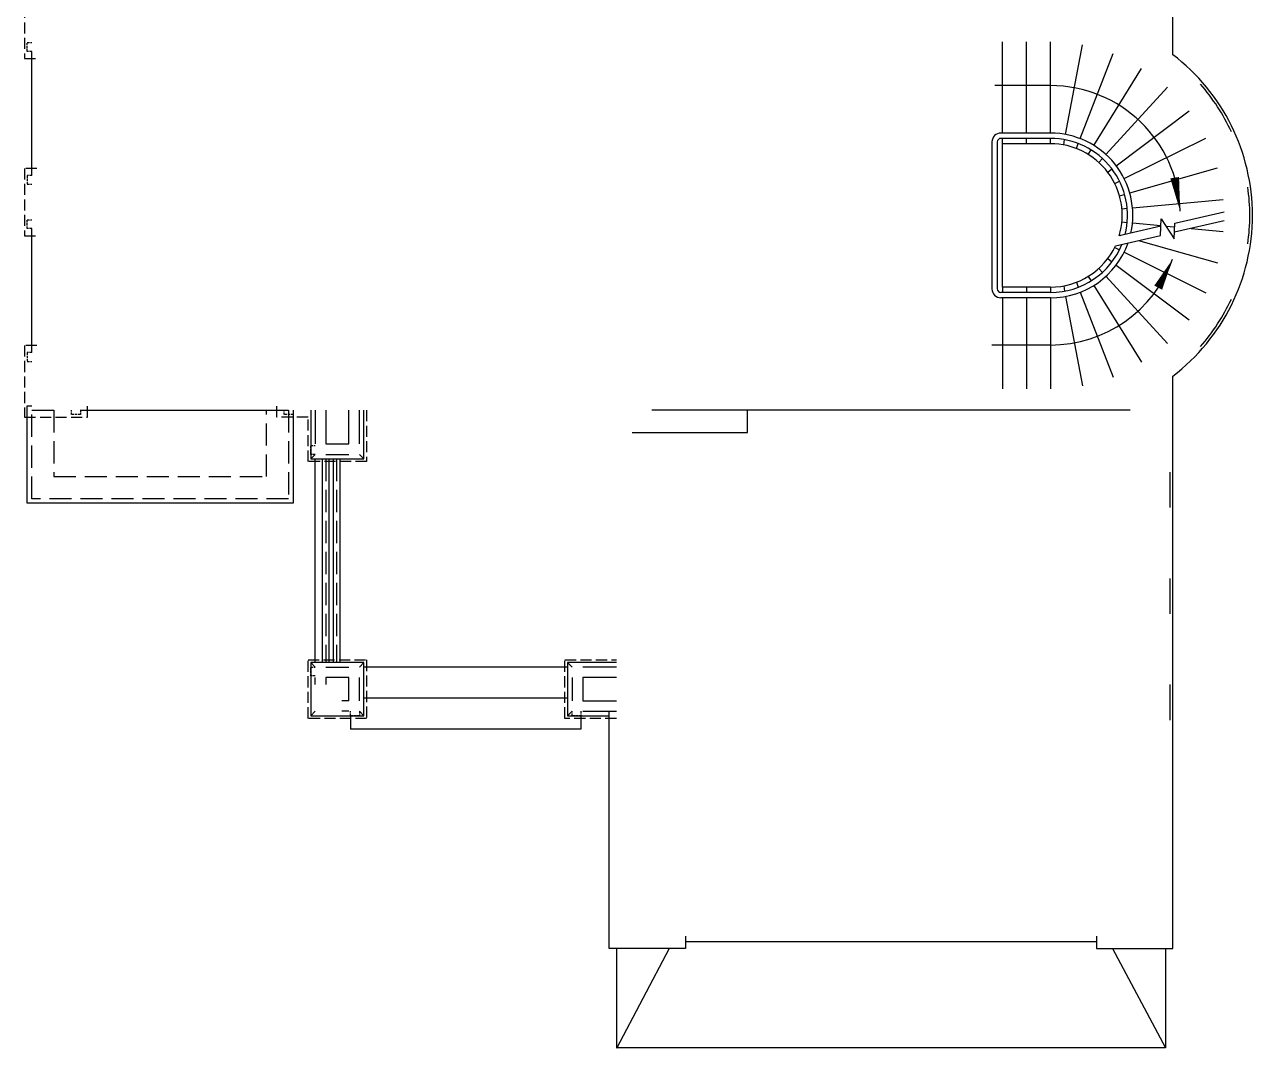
# Model space of a CAD drawing. Extents: x -34815 to 81416, y -425322 to 67478.
# Drawn here: x -34115 to -20255, y -36810 to -25248 of the extents above; entities that cross this region are included whole.
import ezdxf

# ---------------------------------------------------------------- set-up
doc = ezdxf.new("R2010")
doc.units = 0
doc.header["$LTSCALE"] = 1000
doc.header["$MEASUREMENT"] = 0
doc.linetypes.add('DASH', pattern=[0.35, 0.25, -0.1])

msp = doc.modelspace()

# ---------------------------------------------------------------- linework, layer by layer
for p, q in [((-23075, -26473), (-23075, -25443)), ((-22805, -26473), (-22805, -25443)), ((-22535, -26473), (-22535, -25443)), ((-22535, -26473), (-22535, -25443)), ((-22364, -26488), (-22175, -25476)), ((-22199, -26535), (-21827, -25575)), ((-22046, -26612), (-21509, -25745)), ((-22535, -25937), (-23162, -25937)), ((-21909, -26715), (-21215, -25954)), ((-21793, -26842), (-20971, -26221)), ((-22535, -26473), (-23095, -26473)), ((-23195, -26573), (-23195, -28233)), ((-23135, -26573), (-23135, -28233)), ((-22535, -26533), (-23095, -26533)), ((-23075, -26593), (-23075, -26533)), ((-22535, -26593), (-23075, -26593)), ((-23075, -28213), (-23075, -26593)), ((-22805, -26593), (-22805, -26533)), ((-22535, -26593), (-22535, -26533)), ((-22535, -26593), (-22535, -26533)), ((-22386, -26606), (-22375, -26547)), ((-22243, -26647), (-22221, -26591)), ((-21703, -26988), (-20781, -26529)), ((-22109, -26714), (-22077, -26663)), ((-21990, -26804), (-21949, -26760)), ((-21889, -26914), (-21841, -26878)), ((-21641, -27148), (-20650, -26866)), ((-21810, -27042), (-21756, -27015)), ((-21756, -27181), (-21698, -27165)), ((-21609, -27317), (-20584, -27222)), ((-21729, -27328), (-21669, -27322)), ((-21729, -27477), (-21669, -27483)), ((-21609, -27488), (-21288, -27518)), ((-21232, -27523), (-21134, -27532)), ((-20946, -27550), (-20584, -27583)), ((-21756, -27624), (-21739, -27629)), ((-21540, -27686), (-20650, -27939)), ((-21810, -27764), (-21756, -27790)), ((-21703, -27817), (-20781, -28276)), ((-21889, -27891), (-21841, -27927)), ((-21793, -27963), (-20971, -28584)), ((-22109, -28091), (-22077, -28142)), ((-21990, -28001), (-21949, -28046)), ((-21909, -28090), (-21215, -28851)), ((-22535, -28273), (-23095, -28273)), ((-23075, -28213), (-23075, -28273)), ((-22535, -28213), (-23075, -28213)), ((-22805, -28213), (-22805, -28273)), ((-22535, -28213), (-22535, -28273)), ((-22386, -28199), (-22375, -28258)), ((-22243, -28158), (-22221, -28214)), ((-22199, -28270), (-21827, -29230)), ((-22046, -28193), (-21509, -29061)), ((-22535, -28333), (-23095, -28333)), ((-23075, -28333), (-23075, -29363)), ((-22805, -28333), (-22805, -29363)), ((-22535, -28333), (-22535, -29363)), ((-22364, -28317), (-22175, -29329)), ((-22535, -28867), (-23198, -28867)), ((-33486, -29603), (-31186, -29603)), ((-25955, -29853), (-25955, -29603)), ((-27255, -29853), (-25955, -29853)), ((-30835, -32453), (-30835, -30153)), ((-30755, -30153), (-30755, -32453)), ((-30680, -30153), (-30680, -32453)), ((-30630, -30153), (-30630, -32453)), ((-30555, -30153), (-30555, -32453)), ((-27985, -32503), (-30285, -32503)), ((-27985, -32853), (-30285, -32853)), ((-30435, -33053), (-30435, -33203)), ((-27835, -33053), (-27835, -33203)), ((-27835, -33203), (-30435, -33203)), ((-26655, -35603), (-22015, -35603)), ((-26838, -35683), (-27435, -36810)), ((-21833, -35683), (-21235, -36803))]:
    msp.add_line(p, q)
at = {"linetype": 'DASH'}
for p, q in [((-30715, -30153), (-30715, -32453)), ((-30595, -30153), (-30595, -32453))]:
    msp.add_line(p, q, dxfattribs=at)
for points, format in [([(-22015, -35543), (-22015, -35683), (-21155, -35683), (-21155, -29218, 0.495928), (-21155, -25588), (-21155, -24943), (-20935, -24943), (-20935, -23563), (-21155, -23563), (-21155, -22423), (-21295, -22423)], "xyb"), ([(-21133, -26977, 0, 0, 0), (-21133, -26977, 100, 0, 0), (-21071, -27355, 0, 0, 0)], "xyseb"), ([(-21319, -28219, 0, 0, 0), (-21319, -28219, 100, 0, 0), (-21157, -27899, 0, 0, 0)], "xyseb")]:
    msp.add_lwpolyline(points, format=format)
at = {"linetype": 'DASH', "ltscale": 0.5}
for points in [[(-33975, -24873), (-34115, -24873), (-34115, -25632), (-33975, -25632)], [(-33975, -26872), (-34115, -26872), (-34115, -27632), (-33975, -27632)], [(-33975, -28872), (-34115, -28872), (-34115, -29683), (-33406, -29683), (-33406, -29543)], [(-30255, -29603), (-30255, -30183), (-30915, -30183), (-30915, -29683), (-31266, -29683), (-31266, -29543)], [(-27435, -33083), (-28015, -33083), (-28015, -32423), (-27435, -32423)]]:
    msp.add_lwpolyline(points, dxfattribs=at)
at = {"linetype": 'DASH', "ltscale": 0.1}
for points in [[(-34035, -25552), (-34085, -25552), (-34085, -25452), (-34035, -25452)], [(-34035, -26952), (-34085, -26952), (-34085, -27052), (-34035, -27052)], [(-34035, -27552), (-34085, -27552), (-34085, -27452), (-34035, -27452)], [(-34035, -28952), (-34085, -28952), (-34085, -29052), (-34035, -29052)], [(-33485, -29603), (-33485, -29653), (-33585, -29653), (-33585, -29603)], [(-31085, -29603), (-31085, -29653), (-31185, -29653), (-31185, -29603)], [(-30835, -30103), (-30885, -30103), (-30885, -30003), (-30835, -30003)], [(-30835, -32603), (-30885, -32603), (-30885, -32503), (-30835, -32503)], [(-30335, -33003), (-30335, -33053), (-30435, -33053), (-30435, -33003)], [(-27835, -33003), (-27835, -33053), (-27935, -33053), (-27935, -33003)]]:
    msp.add_lwpolyline(points, dxfattribs=at)
for points in [[(-34035, -26952), (-34035, -25552)], [(-21802, -27746), (-21292, -27629), (-21285, -27442), (-21139, -27668), (-21132, -27490), (-20576, -27362)], [(-34035, -28952), (-34035, -27552)], [(-21288, -27526), (-21759, -27634)], [(-20576, -27465), (-21136, -27593)], [(-31085, -29603), (-31085, -30653), (-34085, -30653), (-34085, -29553), (-34035, -29553)], [(-30885, -29603), (-30885, -30153), (-30285, -30153), (-30285, -29603)], [(-30835, -29603), (-30835, -29983)], [(-30715, -29603), (-30715, -29983), (-30455, -29983), (-30455, -29603)], [(-30335, -29983), (-30335, -29603)], [(-21636, -29603), (-27035, -29603)], [(-30835, -30103), (-30885, -30153)], [(-30715, -30103), (-30455, -30103)], [(-30335, -30103), (-30285, -30153)], [(-21185, -30702), (-21185, -30302)], [(-21185, -31902), (-21185, -31502)], [(-30835, -32503), (-30885, -32453)], [(-30715, -32503), (-30455, -32503)], [(-30335, -32503), (-30285, -32453)], [(-27435, -32453), (-27985, -32453), (-27985, -33053), (-27515, -33053)], [(-27935, -32503), (-27985, -32453)], [(-27435, -32503), (-27815, -32503)], [(-30835, -32702), (-30835, -32623)], [(-30455, -32623), (-30715, -32623), (-30715, -32702)], [(-30455, -32883), (-30455, -32623)], [(-30335, -32883), (-30335, -32623)], [(-27935, -32623), (-27935, -32883)], [(-27435, -32623), (-27815, -32623), (-27815, -32883), (-27435, -32883)], [(-21185, -33102), (-21185, -32702)], [(-30455, -32883), (-30535, -32883)], [(-30835, -33003), (-30885, -33053)], [(-30455, -33003), (-30535, -33003)], [(-30335, -33003), (-30285, -33053)], [(-27935, -33003), (-27985, -33053)], [(-27815, -33003), (-27435, -33003)], [(-26655, -35543), (-26655, -35683), (-27515, -35683), (-27515, -33003)], [(-21235, -35683), (-21235, -36803), (-27435, -36803)], [(-27435, -35683), (-27435, -36803)]]:
    msp.add_lwpolyline(points)
at = {"linetype": 'DASH'}
msp.add_lwpolyline([(-31135, -29603), (-31135, -30603), (-34035, -30603), (-34035, -29603), (-33785, -29603), (-33785, -30353), (-31385, -30353), (-31385, -29603), (-31135, -29603)], dxfattribs=at)
at = {"linetype": 'DASH', "ltscale": 0.5}
msp.add_lwpolyline([(-30255, -33083), (-30915, -33083), (-30915, -32423), (-30255, -32423)], close=True, dxfattribs=at)
msp.add_lwpolyline([(-30285, -32453), (-30885, -32453), (-30885, -33053), (-30285, -33053)], close=True)
for centre, radius, start, end in [((-22535, -27402), 1465, 1.8582, 90), ((-22535, -27403), 2250, 24.813, 41.1832), ((-23095, -26573), 100, 90, 180), ((-22535, -27403), 930, 347.5297, 90), ((-23095, -26573), 40, 90, 180), ((-22535, -27403), 870, 345.6396, 90), ((-22535, -27403), 810, 343.4289, 90), ((-22535, -27403), 2250, 351.8143, 8.1846), ((-22535, -27403), 930, 270, 340.4877), ((-22535, -27403), 870, 270, 337.9406), ((-22535, -27403), 810, 270, 334.9145), ((-22535, -27402), 1465, 270, 340.1848), ((-23095, -28233), 100, 180, 270), ((-23095, -28233), 40, 180, 270), ((-22535, -27403), 2250, 318.8168, 335.187)]:
    msp.add_arc(centre, radius, start, end)

doc.saveas('drawing.dxf')
